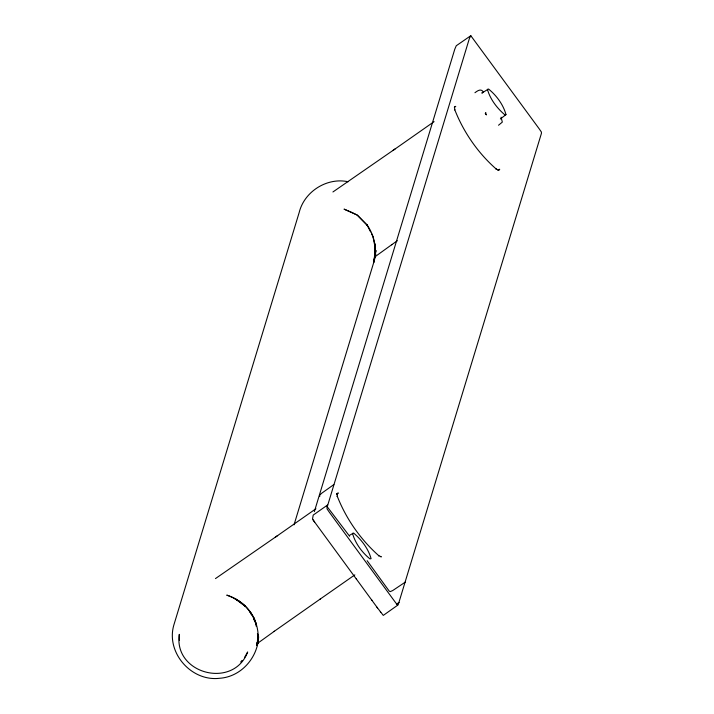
<?xml version="1.0" encoding="UTF-8"?>
<svg xmlns="http://www.w3.org/2000/svg" width="714" height="714" viewBox="0 0 714 714"><rect width="100%" height="100%" fill="white"/><g stroke="black" fill="none" stroke-linecap="round" stroke-linejoin="round"><path stroke-width="1.07" d="M374.877 253.274L373.806 262.234L294.034 524.817M256.594 644.715L258.325 640.753L256.933 644.242L258.602 636.763C257.79 657.728 241.073 676.818 219.68 678.273C191.468 681.79 165.934 652.792 173.752 625.33L299.166 212.549C304.253 191.575 327.003 177.161 348.12 181.749M374.538 256.87L375.966 250.48L374.475 259.637C376.974 247.526 373.957 234.611 366.826 224.562L370.611 231.934M470.803 35.7L469.366 38.538L327.012 507.556L327.039 508.895L329.359 512.259L395.235 602.161L397.627 605.24L398.216 604.74L541.426 133.384L541.399 132.045L539.088 128.672L470.803 35.7L456.264 45.75L454.764 49.239L314.365 511.608M256.772 644.885L258.04 640.03L256.933 644.242M374.564 256.942L375.35 253.943L374.582 256.853M327.655 504.95L313.232 515.071L312.527 518.855L314.651 522.193M374.671 256.995L375.778 254.184L374.475 257.165M498.533 125.236L502.335 122.112L501.058 117.194M244.643 657.299L247.669 651.989C233.585 689.51 173.332 673.971 179.303 634.353L179.41 640.476M374.6 257.745L375.582 256.335L374.904 256.826L391.888 244.581M256.656 645.019L258.12 642.957L257.442 643.43L274.426 631.203M240.716 662.003L242.019 660.432M455.764 106.332L454.363 107.323L454.568 106.877L454.729 109.983L454.693 109.528C463.529 132.188 478.085 153.198 496.417 169.2L496.007 169.013L498.836 170.191L498.345 170.227L499.738 169.254L497.988 170.459M336.49 494.231L338.293 492.955L336.901 493.927L337.106 493.481L337.258 496.605L337.231 496.15C346.076 518.801 360.695 539.739 378.947 555.831L378.527 555.635L381.374 556.804L380.883 556.849M391.558 244.813L397.368 240.743M274.105 631.417L320.497 598.859M392.78 150.6L434.094 121.648M500.389 118.979L505.985 114.606C503.308 104.637 496.498 95.471 488.519 89L481.807 93.079L482.512 92.766M275.318 537.205L315.927 508.752M349.815 535.152L353.582 533.01C361.4 539.632 368.353 548.682 371.084 558.643L369.968 558.892C361.989 552.422 355.188 543.247 352.502 533.278M320.059 599.171L354.822 574.886M397.627 605.24L383.275 615.406L376.974 607.221M395.128 148.94L332.929 191.968M277.666 535.562L215.476 578.581M333.84 484.592L321.514 493.365L319.64 495.293L319.783 496.355M405.222 582.16L392.718 590.549L390.237 591.629L389.255 591.147L367.139 560.686M396.44 604.214L399.072 602.411M474.944 92.722C477.461 90.856 480.968 88.081 483.449 91.999M505.985 114.606L504.914 114.883C497.087 108.26 490.134 99.21 487.403 89.25M349.61 536.259L326.869 506.262M356.581 579.349L313.035 519.89M371.512 599.751L377.51 607.962M356.25 578.884L372.021 600.456M380.303 611.791L380.758 612.425M371.557 233.781L372.976 236.548L375.216 247.972M251.355 614.54C246.491 604.928 236.807 598.528 226.766 595.128C240.564 599.635 252.622 610.247 256.281 624.616L253.916 618.128L250.078 611.791L254.416 619.047L253.916 618.128C257.933 626.642 259.316 636.415 257.201 645.626L257.852 634.219L258.156 637.968L257.424 633.648M253.711 619.163L255.594 622.858L256.147 626.089M375.43 251.971L373.806 262.234L375.43 251.971M485.815 112.892L485.368 113.339L486.439 114.874L485.341 113.356L485.815 112.892M351.957 212.469L344.041 209.131L357.277 215.119L367.282 225.285L357.277 215.119L351.957 212.469M239.368 601.491L234.683 598.484L245.17 606.186L239.368 601.491M374.859 247.669L374.77 243.617L374.984 255.005L374.859 247.669"/></g></svg>
